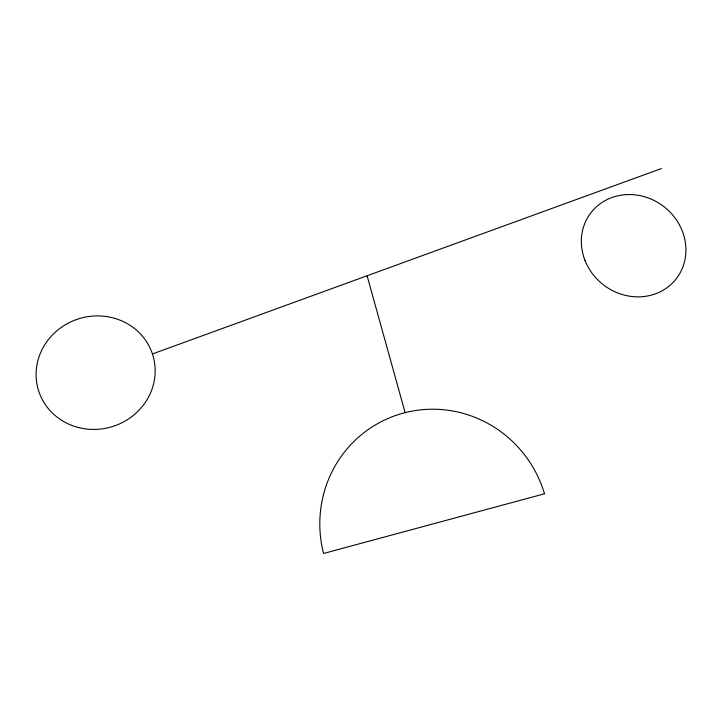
<?xml version="1.0" encoding="UTF-8"?>
<svg xmlns="http://www.w3.org/2000/svg" width="722" height="722" viewBox="0 0 722 722"><rect width="100%" height="100%" fill="white"/><g stroke="black" fill="none" stroke-linecap="round" stroke-linejoin="round"><path stroke-width="1.08" d="M152.64 353.888L661.415 168.542M367.092 275.768L405.132 412.641M544.505 493.794L323.582 553.458A116.955 114.374 65.5 0 1 403.354 413.101A116.955 114.374 65.5 0 1 544.505 493.794M584.955 260.335A53.933 49.43 37.7 0 0 674.519 280.849A53.933 49.43 37.7 0 0 641.416 195.933A53.933 49.43 37.7 0 0 584.955 260.335M77.895 427.379A59.818 56.46 -17.1 0 0 153.714 358.428A59.818 56.46 -17.1 0 0 55.278 332.21A59.818 56.46 -17.1 0 0 77.895 427.379"/></g></svg>
